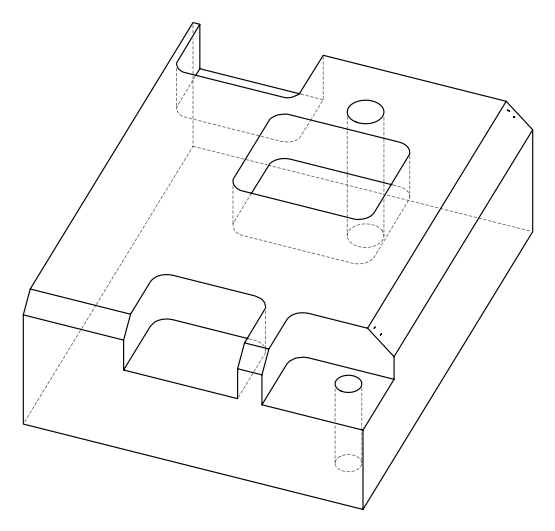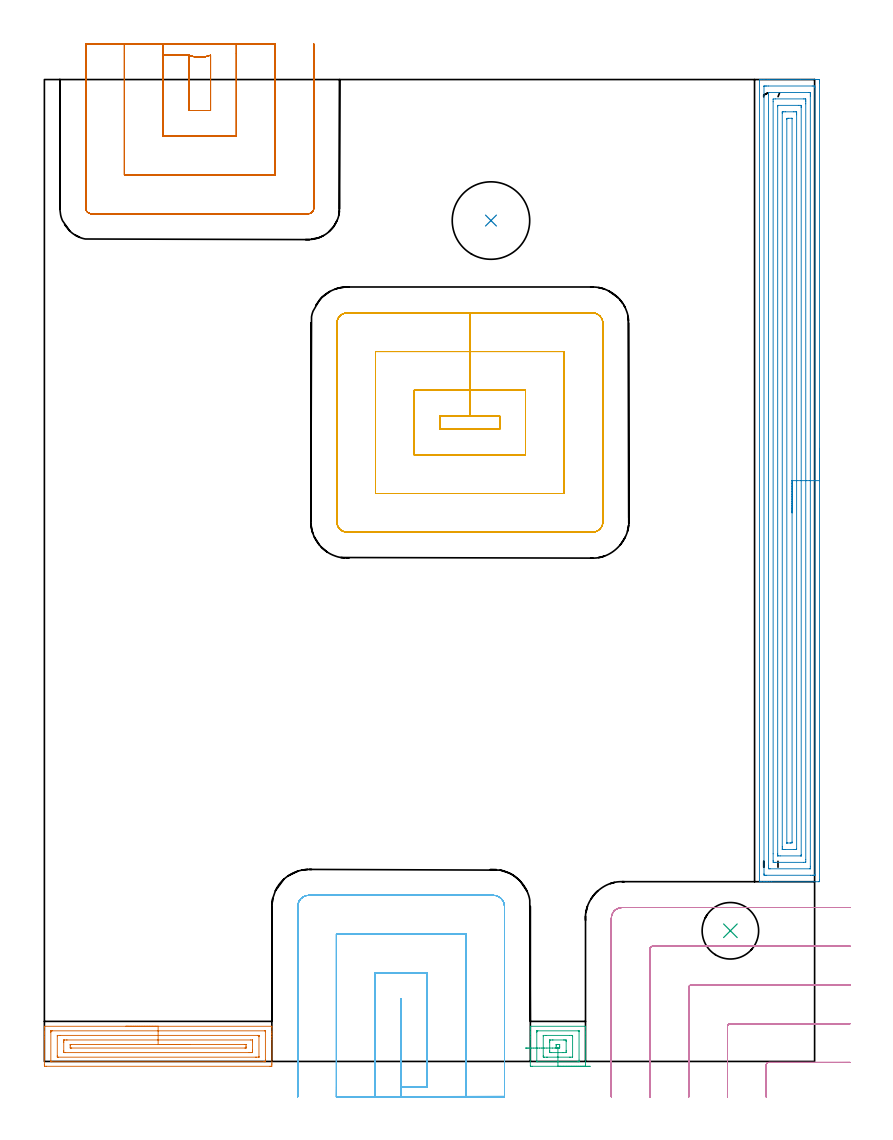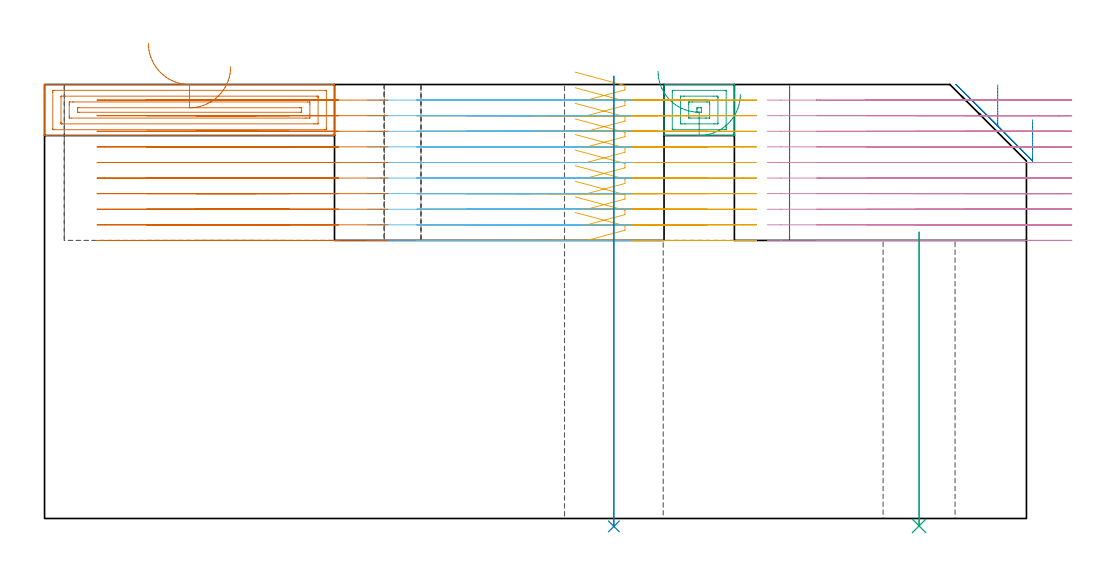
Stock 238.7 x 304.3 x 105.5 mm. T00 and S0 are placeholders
(PLAN: 9 operations, 3 tool changes, 69.7 min)
(1 AREA_MILL | FG_CHAMFER_SURFACE | UGT0205_001 | 3.04 min | 5932 mm3)
(2 AREA_MILL_1 | FG_CHAMFER_SURFACE_1 | UGT0205_001 | 14.22 min | 44344 mm3)
(3 AREA_MILL_2 | FG_CHAMFER_SURFACE_2 | UGT0205_001 | 0.9 min | 2336 mm3)
(4 MILL_CORNER_NOTCH_RECTANGULAR | CORNER_NOTCH_RECTANGULAR | NXT0201_012 | Follow Part, ap 4, ae 75% | 9.63 min | 146993 mm3)
(5 MILL_RECTANGULAR_POCKET | POCKET_RECTANGULAR_STRAIGHT | NXT0201_012 | Follow Part, ap 4, ae 75% | 14.83 min | 309493 mm3)
(6 MILL_SLOT | SLOT_PARTIAL_RECTANGULAR | NXT0201_012 | Follow Part, ap 4, ae 75% | 13.27 min | 177441 mm3)
(7 MILL_SLOT_1 | SLOT_PARTIAL_RECTANGULAR_1 | NXT0201_012 | Follow Part, ap 4, ae 75% | 13.07 min | 161466 mm3)
(8 INDEXABLE_INSERT_DRILL_THROUGH_HOLE_FROM_SOLID | STEP1HOLE | NXT0302_019 | 0.44 min | 47658 mm3)
(9 INDEXABLE_INSERT_DRILL_THROUGH_HOLE_FROM_SOLID_1 | STEP1HOLE_1 | NXT0302_006 | 0.29 min | 16268 mm3)
(TOOL UGT0205_001 | Chamfer Mill 20 x 3 x 45 deg. | D20 FL50 Z2)
(TOOL NXT0201_012 | ENDMILL 16mm [2P460-1600-NA 1630] | D16 FL38 Z6)
(TOOL NXT0302_019 | Index. Insert Drill 24mm [880-D2400L25-05] | D24 PA176 FL120 Z2)
(TOOL NXT0302_006 | Index. Insert Drill 17.5mm [880-D1750L25-05] | D17.5 PA176 FL88 Z2)
(OP 1 AREA_MILL)
G17 G21 G94 G90
T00 M6
G54
G17 G0 G90 X25.25 Y10.9 S1061 M3
G43 Z115.5 H0
G94 G1 X25.288 Z114.628 F250.
X25.402 Z113.763
X25.591 Z112.912
X25.853 Z112.08
X26.187 Z111.274
X26.59 Z110.5
X27.058 Z109.764
X27.59 Z109.072
X28.179 Z108.429
X28.822 Z107.84
X29.514 Z107.308
X30.25 Z106.84
X31.024 Z106.437
X31.83 Z106.103
X32.662 Z105.841
X33.514 Z105.652
X34.378 Z105.538
X35.25 Z105.5
X70.382
X70.49 Y10.894 Z105.492
X70.5 Y10.653 Z105.252
Y9.14 Z103.739
Y8.671 Z103.267
Y8.436 Z103.033
Y7.788 Z102.385
Y7.554 Z102.151
Y6.906 Z101.5
Y-0.712 Z93.885
X70.497 Y-1.035 Z93.561
X70.491 Y-1.491 Z93.105
X70.4 Y-1.494 Z93.103
X69.937 Y-1.5 Z93.1
X0.563
X0.1 Y-1.494 Z93.103
X0.009 Y-1.491 Z93.105
X0. Y-1.035 Z93.561
Y6.906 Z101.5
Y7.554 Z102.151
Y7.788 Z102.385
Y8.436 Z103.033
Y8.671 Z103.267
Y9.14 Z103.739
X0.001 Y10.655 Z105.253
X0.01 Y10.894 Z105.492
X0.118 Y10.9 Z105.5
X35.25
Y9.486 Z104.086
X68.226
X68.375 Y9.484 Z104.084
X68.448 Y9.482 Z104.082
X68.48 Y9.479 Z104.079
X68.49 Y9.464 Z104.064
X68.494 Y9.39 Z103.99
X68.499 Y9.215 Z103.815
X68.5 Y0.391 Z94.991
X68.495 Y0.051 Z94.651
X68.49 Y-0.045 Z94.555
X68.483 Y-0.08 Z94.52
X68.465 Y-0.081 Z94.519
X68.364 Y-0.084 Z94.516
X68.158 Y-0.086 Z94.514
X68.09
X2.274
X2.125 Y-0.084 Z94.516
X2.052 Y-0.082 Z94.518
X2.02 Y-0.079 Z94.521
X2.01 Y-0.064 Z94.536
X2.006 Y0.01 Z94.61
X2.001 Y0.185 Z94.785
X2. Y9.009 Z103.609
X2.005 Y9.349 Z103.949
X2.01 Y9.445 Z104.045
X2.017 Y9.48 Z104.08
X2.035 Y9.481 Z104.081
X2.136 Y9.484 Z104.084
X2.342 Y9.486 Z104.086
X2.41
X35.25
Y8.072 Z102.672
X66.094 Y8.071 Z102.671
X66.379 Y8.069 Z102.669
X66.473 Y8.067 Z102.667
X66.483 Y8.066 Z102.666
X66.49 Y8.05 Z102.65
X66.495 Y7.988 Z102.588
X66.499 Y7.908 Z102.508
X66.5 Y7.788 Z102.388
Y7.669 Z102.269
X66.499 Y1.493 Z96.093
X66.493 Y1.373 Z95.973
X66.49 Y1.341 Z95.941
X66.482 Y1.335 Z95.935
X66.45 Y1.333 Z95.933
X66.379 Y1.331 Z95.931
X65.775 Y1.329 Z95.929
X65.49
X4.406
X4.121 Y1.331 Z95.931
X4.027 Y1.333 Z95.933
X4.017 Y1.334 Z95.934
X4.01 Y1.35 Z95.95
X4.005 Y1.412 Z96.012
X4.002 Y1.492 Z96.092
X4. Y1.612 Z96.212
Y1.731 Z96.331
X4.001 Y7.907 Z102.507
X4.007 Y8.027 Z102.627
X4.01 Y8.059 Z102.659
X4.018 Y8.065 Z102.665
X4.05 Y8.067 Z102.667
X4.121 Y8.069 Z102.669
X4.725 Y8.071 Z102.671
X5.01 Y8.072 Z102.672
X35.25
Y6.657 Z101.257
X63.962
X64.422 Y6.652 Z101.252
X64.471 Y6.651 Z101.251
X64.49 Y6.641 Z101.241
X64.493 Y6.605 Z101.205
X64.497 Y6.445 Z101.045
X64.5 Y6.123 Z100.723
Y3.476 Z98.076
Y3.376 Z97.976
X64.496 Y2.985 Z97.585
X64.491 Y2.79 Z97.39
X64.488 Y2.749 Z97.349
X64.441 Y2.747 Z97.347
X64.348 Y2.744 Z97.344
X63.711 Y2.743 Z97.343
X63.461
X6.538
X6.078 Y2.748 Z97.348
X6.029 Y2.75 Z97.35
X6.01 Y2.759 Z97.359
X6.007 Y2.795 Z97.395
X6.003 Y2.956 Z97.556
X6. Y3.277 Z97.877
Y5.924 Z100.524
Y6.024 Z100.624
X6.004 Y6.415 Z101.015
X6.009 Y6.61 Z101.21
X6.012 Y6.651 Z101.251
X6.059 Y6.653 Z101.253
X6.152 Y6.656 Z101.256
X6.789 Y6.657 Z101.257
X7.039
X35.25
Y5.243 Z99.843
X62.035
X62.241 Y5.241 Z99.841
X62.377 Y5.239 Z99.839
X62.48 Y5.236 Z99.836
X62.49 Y5.22 Z99.82
X62.492 Y5.141 Z99.741
X62.499 Y4.579 Z99.179
X62.497 Y4.259 Z98.859
X62.493 Y4.189 Z98.789
X62.491 Y4.174 Z98.774
X62.476 Y4.164 Z98.764
X62.343 Y4.161 Z98.761
X62.138 Y4.158 Z98.758
X8.465 Y4.157 Z98.757
X8.259 Y4.159 Z98.759
X8.123 Y4.161 Z98.761
X8.02 Y4.164 Z98.764
X8.01 Y4.18 Z98.78
X8.008 Y4.259 Z98.859
X8.001 Y4.821 Z99.421
X8.003 Y5.141 Z99.741
X8.007 Y5.211 Z99.811
X8.009 Y5.226 Z99.826
X8.024 Y5.236 Z99.836
X8.157 Y5.239 Z99.839
X8.362 Y5.242 Z99.842
X35.25 Y5.243 Z99.843
X36.122 Z99.881
X36.986 Z99.995
X37.838 Z100.184
X38.67 Z100.446
X39.476 Z100.78
X40.25 Z101.183
X40.986 Z101.652
X41.678 Z102.183
X42.321 Z102.772
X42.91 Z103.415
X43.442 Z104.107
X43.91 Z104.843
X44.313 Z105.617
X44.647 Z106.423
X44.909 Z107.255
X45.098 Z108.107
X45.212 Z108.972
X45.25 Z109.843
G0 Z115.5
M5
M2
(OP 2 AREA_MILL_1)
G17 G21 G94 G90
T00 M6
G54
G17 G0 G90 X240.2 Y190. S1061 M3
G43 Z115.5 H0
Z96.9
G94 G1 Y189.962 Z96.028 F250.
Y189.848 Z95.164
Y189.659 Z94.312
Y189.397 Z93.48
Y189.063 Z92.674
Y188.66 Z91.9
Y188.192 Z91.164
Y187.66 Z90.472
Y187.071 Z89.829
Y186.428 Z89.24
Y185.736 Z88.708
Y185. Z88.24
Y184.226 Z87.837
Y183.42 Z87.503
Y182.588 Z87.241
Y181.736 Z87.052
Y180.872 Z86.938
Y180. Z86.9
Y56.314
X240.196 Y55.893 Z86.903
X240.192 Y55.71 Z86.906
X240.005 Y55.7 Z87.092
X225.327 Z101.769
X224.72 Z102.374
X224.168 Z102.929
X223.837 Z103.259
X223.285 Z103.812
X222.954 Z104.141
X222.293 Z104.806
X221.953 Z105.146
X221.611 Z105.479
X221.603 Y55.707 Z105.488
X221.6 Y55.867 Z105.5
Y304.133
X221.602 Y304.293 Z105.488
X221.611 Y304.3 Z105.479
X221.953 Z105.147
X222.293 Z104.806
X222.954 Z104.141
X224.168 Z102.929
X224.72 Z102.374
X234.293 Z92.804
X239.122 Z87.975
X239.729 Y304.295 Z87.369
X240.192 Y304.291 Z86.906
X240.195 Y304.158 Z86.903
X240.199 Y303.686 Z86.901
X240.2 Y303.21 Z86.9
Y180.
X238.786 Z88.314
X238.785 Y57.892 Z88.315
X238.784 Y57.788 Z88.316
X238.781 Y57.737 Z88.319
X238.78 Y57.718 Z88.32
X238.753 Y57.71 Z88.347
X238.356 Y57.702 Z88.744
X237.963 Y57.701 Z89.137
X237.475 Y57.7 Z89.625
X223.837 Y57.701 Z103.263
X223.346 Y57.703 Z103.754
X223.124 Y57.71 Z103.976
X223.021 Y57.72 Z104.079
X223.015 Y58.038 Z104.085
Y58.1
Y302.108
X223.016 Y302.212 Z104.084
X223.018 Y302.263 Z104.082
X223.02 Y302.282 Z104.08
X223.048 Y302.29 Z104.052
X223.444 Y302.298 Z103.656
X223.837 Y302.299 Z103.263
X224.325 Y302.3 Z102.775
X237.963 Y302.299 Z89.137
X238.453 Y302.297 Z88.647
X238.676 Y302.29 Z88.424
X238.779 Y302.28 Z88.321
X238.785 Y301.962 Z88.315
Y301.9
X238.786 Y180. Z88.314
X237.372 Z89.728
X237.371 Y60.484 Z89.729
X237.369 Y59.886 Z89.731
X237.367 Y59.739 Z89.733
X237.365 Y59.711 Z89.735
X237.325 Y59.706 Z89.775
X237.263 Y59.701 Z89.837
X224.903 Z102.197
X224.72 Y59.704 Z102.38
X224.537 Y59.71 Z102.563
X224.435 Y59.718 Z102.665
X224.432 Y59.788 Z102.668
X224.43 Y59.886 Z102.67
X224.429 Y60.18 Z102.671
X224.428 Y60.779 Z102.672
X224.429 Y299.516 Z102.671
X224.431 Y300.114 Z102.669
X224.433 Y300.261 Z102.667
X224.435 Y300.289 Z102.665
X224.475 Y300.294 Z102.625
X224.537 Y300.299 Z102.563
X236.897 Y300.3 Z90.203
X237.08 Y300.296 Z90.02
X237.264 Y300.29 Z89.836
X237.365 Y300.282 Z89.735
X237.368 Y300.212 Z89.732
X237.37 Y300.114 Z89.73
X237.371 Y299.82 Z89.729
X237.372 Y299.221 Z89.728
Y180.
X235.957 Z91.143
Y62.565
X235.953 Y61.919 Z91.147
X235.949 Y61.71 Z91.151
X235.287 Y61.7 Z91.813
X226.458 Z100.642
X226.053 Y61.706 Z101.047
X225.857 Y61.71 Z101.243
X225.85 Y61.821 Z101.25
X225.844 Y62.321 Z101.256
X225.843 Y64.351 Z101.257
Y297.435
X225.847 Y298.081 Z101.253
X225.851 Y298.29 Z101.249
X226.513 Y298.3 Z100.587
X235.342 Z91.758
X235.747 Y298.294 Z91.353
X235.943 Y298.29 Z91.157
X235.95 Y298.179 Z91.15
X235.956 Y297.679 Z91.144
X235.957 Y297.435 Z91.143
Y296.785
Y180.
X234.543 Z92.557
Y64.125
X234.541 Y63.899 Z92.559
X234.538 Y63.749 Z92.562
X234.535 Y63.708 Z92.565
X234.531 Y63.706 Z92.569
X234.512 Y63.703 Z92.588
X234.431 Y63.701 Z92.669
X228.012 Y63.7 Z99.088
X227.369 Y63.704 Z99.731
X227.278 Y63.707 Z99.822
X227.269 Y63.709 Z99.831
X227.264 Y63.743 Z99.836
X227.26 Y63.862 Z99.84
X227.258 Y64.012 Z99.842
X227.257 Y64.464 Z99.843
Y295.875
X227.259 Y296.101 Z99.841
X227.262 Y296.251 Z99.838
X227.265 Y296.292 Z99.835
X227.269 Y296.294 Z99.831
X227.288 Y296.297 Z99.812
X227.369 Y296.299 Z99.731
X233.788 Y296.3 Z93.312
X234.431 Y296.296 Z92.669
X234.522 Y296.293 Z92.578
X234.531 Y296.291 Z92.569
X234.536 Y296.257 Z92.564
X234.54 Y296.138 Z92.56
X234.542 Y295.988 Z92.558
X234.543 Y295.762 Z92.557
Y295.649
Y180.
X233.129 Z93.971
X233.128 Y65.903 Z93.972
X233.126 Y65.786 Z93.974
X233.123 Y65.729 Z93.977
X233.12 Y65.71 Z93.98
X233.093 Y65.705 Z94.007
X232.666 Y65.702 Z94.434
X232.215 Y65.7 Z94.885
X229.566 Z97.534
X229.134 Y65.701 Z97.966
X228.681 Y65.702 Z98.419
X228.676 Y65.707 Z98.424
X228.674 Y65.71 Z98.426
X228.672 Y66.137 Z98.428
X228.671 Y66.606 Z98.429
Y293.863
X228.672 Y294.097 Z98.428
X228.674 Y294.214 Z98.426
X228.677 Y294.271 Z98.423
X228.68 Y294.29 Z98.42
X228.707 Y294.295 Z98.393
X229.134 Y294.298 Z97.966
X229.585 Y294.3 Z97.515
X232.234 Z94.866
X232.666 Y294.299 Z94.434
X233.119 Y294.298 Z93.981
X233.124 Y294.293 Z93.976
X233.126 Y294.29 Z93.974
X233.128 Y293.863 Z93.972
X233.129 Y293.394 Z93.971
Y180.
X231.715 Z95.385
X231.714 Y67.993 Z95.386
X231.713 Y67.923 Z95.387
X231.708 Y67.727 Z95.392
X231.341 Y67.71 Z95.759
X231.119 Y67.701 Z95.981
X230.147 Z96.953
X230.125 Y67.703 Z96.975
X230.104 Y67.708 Z96.996
X230.092 Y67.715 Z97.008
X230.09 Y67.737 Z97.01
X230.086 Y67.854 Z97.014
Y292.007
X230.087 Y292.077 Z97.013
X230.092 Y292.273 Z97.008
X230.459 Y292.29 Z96.641
X230.681 Y292.298 Z96.419
X231.653 Y292.299 Z95.447
X231.675 Y292.297 Z95.425
X231.696 Y292.292 Z95.404
X231.708 Y292.285 Z95.392
X231.71 Y292.263 Z95.39
X231.714 Y292.146 Z95.386
X231.715 Y180. Z95.385
Y179.128 Z95.423
Y178.264 Z95.537
Y177.412 Z95.726
Y176.58 Z95.988
Y175.774 Z96.322
Y175. Z96.725
Y174.264 Z97.194
Y173.572 Z97.725
Y172.929 Z98.314
Y172.34 Z98.957
Y171.808 Z99.65
Y171.34 Z100.385
Y170.937 Z101.159
Y170.603 Z101.965
Y170.341 Z102.797
Y170.152 Z103.649
Y170.038 Z104.514
Y170. Z105.385
G0 Z115.5
M5
M2
(OP 3 AREA_MILL_2)
G17 G21 G94 G90
T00 M6
G54
G17 G0 G90 X169.15 Y-1.5 S1061 M3
G43 Z115.5 H0
Z103.1
G94 G1 X169.112 Z102.229 F250.
X168.998 Z101.364
X168.809 Z100.512
X168.547 Z99.68
X168.213 Z98.874
X167.81 Z98.1
X167.341 Z97.364
X166.81 Z96.672
X166.221 Z96.029
X165.578 Z95.44
X164.886 Z94.909
X164.15 Z94.44
X163.376 Z94.037
X162.57 Z93.703
X161.738 Z93.441
X160.886 Z93.252
X160.022 Z93.138
X159.15 Z93.1
X151.152
X150.726 Y-1.495 Z93.103
X150.61 Y-1.491 Z93.105
X150.6 Y-1.37 Z93.227
Y6.906 Z101.5
Y7.574 Z102.172
Y7.788 Z102.385
Y8.457 Z103.054
Y8.671 Z103.267
Y9.099 Z103.698
Y10.008 Z104.606
Y10.436 Z105.034
X150.601 Y10.676 Z105.275
X150.61 Y10.894 Z105.492
X150.708 Y10.9 Z105.5
X167.592
X167.69 Y10.894 Z105.492
X167.7 Y10.674 Z105.273
Y9.099 Z103.698
Y8.671 Z103.267
Y8.457 Z103.054
Y7.788 Z102.385
Y7.574 Z102.172
Y6.906 Z101.5
Y-1.035 Z93.561
X167.697 Y-1.373 Z93.224
X167.69 Y-1.491 Z93.105
X167.57 Y-1.499 Z93.099
X167.148 Y-1.5 Z93.1
X159.15
Y-0.086 Z94.514
X152.861
X152.715 Y-0.084 Z94.516
X152.643 Y-0.081 Z94.519
X152.614 Y-0.079 Z94.521
X152.61 Y-0.06 Z94.54
X152.605 Y0.007 Z94.607
X152.601 Y0.173 Z94.773
X152.6 Y8.998 Z103.598
X152.603 Y9.325 Z103.925
X152.606 Y9.418 Z104.018
X152.61 Y9.472 Z104.072
X152.625 Y9.479 Z104.079
X152.724 Y9.482 Z104.082
X152.929 Y9.485 Z104.085
X165.439 Y9.486 Z104.086
X165.585 Y9.484 Z104.084
X165.657 Y9.481 Z104.081
X165.686 Y9.479 Z104.079
X165.69 Y9.46 Z104.06
X165.695 Y9.393 Z103.993
X165.699 Y9.227 Z103.827
X165.7 Y0.402 Z95.002
X165.697 Y0.075 Z94.675
X165.694 Y-0.018 Z94.582
X165.69 Y-0.072 Z94.528
X165.675 Y-0.079 Z94.521
X165.576 Y-0.082 Z94.518
X165.371 Y-0.085 Z94.515
X159.15 Y-0.086 Z94.514
Y1.329 Z95.929
X155.881 Y1.328 Z95.928
X155.595 Y1.329 Z95.929
X154.991 Y1.33 Z95.93
X154.707 Y1.333 Z95.933
X154.621 Y1.335 Z95.935
X154.608 Y1.506 Z96.106
X154.603 Y1.612 Z96.212
X154.6 Y1.717 Z96.317
X154.601 Y7.894 Z102.494
X154.606 Y8. Z102.6
X154.61 Y8.065 Z102.665
X154.636 Y8.067 Z102.667
X154.707 Y8.069 Z102.669
X155.31 Y8.071 Z102.671
X155.595 Y8.072 Z102.672
X162.705 Y8.071 Z102.671
X163.309 Y8.07 Z102.67
X163.593 Y8.067 Z102.667
X163.679 Y8.065 Z102.665
X163.692 Y7.894 Z102.494
X163.697 Y7.788 Z102.388
X163.7 Y7.683 Z102.283
X163.699 Y1.506 Z96.106
X163.694 Y1.4 Z96.
X163.69 Y1.335 Z95.935
X163.664 Y1.333 Z95.933
X163.593 Y1.331 Z95.931
X162.99 Y1.329 Z95.929
X162.705
X159.15
Y2.743 Z97.343
X157.121 Y2.744 Z97.344
X156.669 Y2.748 Z97.348
X156.624 Y2.749 Z97.349
X156.61 Y2.804 Z97.404
X156.606 Y2.956 Z97.556
X156.6 Y3.261 Z97.861
Y6.024 Z100.624
X156.604 Y6.407 Z101.007
X156.608 Y6.599 Z101.199
X156.61 Y6.642 Z101.242
X156.645 Y6.65 Z101.25
X156.739 Y6.653 Z101.253
X157.373 Y6.657 Z101.257
X157.623
X160.927
X161.179 Y6.656 Z101.256
X161.631 Y6.652 Z101.252
X161.676 Y6.651 Z101.251
X161.69 Y6.596 Z101.196
X161.694 Y6.444 Z101.044
X161.7 Y6.139 Z100.739
Y3.376 Z97.976
X161.696 Y2.993 Z97.593
X161.692 Y2.801 Z97.401
X161.69 Y2.758 Z97.358
X161.655 Y2.75 Z97.35
X161.561 Y2.747 Z97.347
X160.927 Y2.743 Z97.343
X160.677
X159.15
Y4.157 Z98.757
X159.047
X158.842 Y4.159 Z98.759
X158.705 Y4.162 Z98.762
X158.609 Y4.165 Z98.765
X158.607 Y4.182 Z98.782
X158.604 Y4.259 Z98.859
X158.601 Y4.804 Z99.404
X158.605 Y5.141 Z99.741
X158.608 Y5.209 Z99.809
X158.612 Y5.236 Z99.836
X159.048 Y5.243 Z99.843
X159.458 Y5.241 Z99.841
X159.594 Y5.239 Z99.839
X159.691 Y5.235 Z99.835
X159.693 Y5.218 Z99.818
X159.696 Y5.141 Z99.741
X159.699 Y4.596 Z99.196
X159.695 Y4.259 Z98.859
X159.692 Y4.191 Z98.791
X159.688 Y4.164 Z98.764
X159.252 Y4.157 Z98.757
X159.15
X158.278 Y4.156 Z98.794
X157.413 Y4.155 Z98.907
X156.561 Y4.154 Z99.095
X155.729 Y4.153 Z99.357
X154.923 Z99.69
X154.149 Y4.152 Z100.092
X153.412 Y4.151 Z100.56
X152.72 Y4.15 Z101.09
X152.076 Z101.679
X151.486 Y4.149 Z102.321
X150.954 Y4.148 Z103.013
X150.485 Z103.748
X150.081 Z104.521
X149.746 Y4.147 Z105.327
X149.483 Z106.159
X149.293 Z107.01
X149.179 Z107.875
X149.14 Z108.747
G0 Z115.5
M5
M2
(OP 4 MILL_CORNER_NOTCH_RECTANGULAR)
G17 G21 G94 G90
T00 M6
G54
G17 G0 G90 X249.694 Y-0.284 S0 M3
G43 Z115.5 H1
Z101.71
G94 G1 X246.694 Y-0.299 F250.
X246.446 Y-0.3 F500.
X224.496
G3 X223.7 Y-1.096 R0.8
G1 Y-7.77
X223.699 Y-8.
X223.685 Y-11. F250.
G0 Z115.5
X249.7 Y11.722
Z101.71
G1 X246.7 Y11.701
X246.446 Y11.7 F500.
X212.496
G3 X211.7 Y10.904 R0.8
G1 Y-7.77
X211.699 Y-8.
X211.68 Y-11. F250.
G0 Z115.5
X249.7 Y23.733
Z101.71
G1 X246.7 Y23.701
G2 X246.446 Y23.7 R24. F500.
G1 X200.496
G3 X199.7 Y22.904 R0.8
G1 Y-7.77
G2 X199.699 Y-8. R24.
G1 X199.67 Y-11. F250.
G0 Z115.5
X249.699 Y35.766
Z101.71
G1 X246.7 Y35.703
G2 X246.446 Y35.7 R12. F500.
G1 X188.496
G3 X187.7 Y34.904 R0.8
G1 Y-7.77
G2 X187.698 Y-8. R12.
G1 X187.64 Y-10.999 F250.
G0 Z115.5
X249.446 Y47.7
Z101.71
G1 X246.446
X179. F500.
G3 X175.7 Y44.4 R3.3
G1 Y-7.77
Y-10.77 F250.
G0 Z115.5
X249.694 Y-0.284
Z97.92
G1 X246.694 Y-0.299
G2 X246.446 Y-0.3 R48. F500.
G1 X224.496
G3 X223.7 Y-1.096 R0.8
G1 Y-8.
Y-11. F250.
G0 Z115.5
X249.7 Y11.722
Z97.92
G1 X246.7 Y11.701
G2 X246.446 Y11.7 R36. F500.
G1 X212.496
G3 X211.7 Y10.904 R0.8
G1 Y-8.
Y-11. F250.
G0 Z115.5
X249.7 Y23.733
Z97.92
G1 X246.7 Y23.701
G2 X246.446 Y23.7 R24. F500.
G1 X200.496
G3 X199.7 Y22.904 R0.8
G1 Y-8.
Y-11. F250.
G0 Z115.5
X249.699 Y35.766
Z97.92
G1 X246.7 Y35.703
G2 X246.446 Y35.7 R12. F500.
G1 X188.496
G3 X187.7 Y34.904 R0.8
G1 Y-8.
Y-11. F250.
G0 Z115.5
X249.446 Y47.7
Z97.92
G1 X246.446
X179. F500.
G3 X175.7 Y44.4 R3.3
G1 Y-8.
Y-11. F250.
G0 Z115.5
X249.694 Y-0.299
Z94.13
G1 X246.694 Y-0.3
X224.496 F500.
G3 X223.7 Y-1.096 R0.8
G1 Y-8.
Y-11. F250.
G0 Z115.5
X249.7 Y11.702
Z94.13
G1 X246.7 Y11.7
X224.496 F500.
X212.496
G3 X211.7 Y10.904 R0.8
G1 Y-8.
Y-11. F250.
G0 Z115.5
X249.7 Y23.703
Z94.13
G1 X246.7 Y23.7
X212.496 F500.
X200.496
G3 X199.7 Y22.904 R0.8
G1 Y-8.
Y-11. F250.
G0 Z115.5
X249.7 Y35.706
Z94.13
G1 X246.7 Y35.7
X200.496 F500.
X188.496
G3 X187.7 Y34.904 R0.8
G1 Y-8.
Y-11. F250.
G0 Z115.5
X249.677 Y47.7
Z94.13
G1 X246.677
X179. F500.
G3 X175.7 Y44.4 R3.3
G1 Y-8.
Y-11. F250.
G0 Z115.5
X249.694 Y-0.3
Z90.34
G1 X246.694
X224.496 F500.
G3 X223.7 Y-1.096 R0.8
G1 Y-8.
Y-11. F250.
G0 Z115.5
X249.7 Y11.7
Z90.34
G1 X246.7
X212.496 F500.
G3 X211.7 Y10.904 R0.8
G1 Y-8.
Y-11. F250.
G0 Z115.5
X249.7 Y23.7
Z90.34
G1 X246.7
X200.496 F500.
G3 X199.7 Y22.904 R0.8
G1 Y-8.
Y-11. F250.
G0 Z115.5
X249.7 Y35.7
Z90.34
G1 X246.7
X188.496 F500.
G3 X187.7 Y34.904 R0.8
G1 Y-8.
Y-11. F250.
G0 Z115.5
X249.7 Y47.7
Z90.34
G1 X246.7
X179. F500.
G3 X175.7 Y44.4 R3.3
G1 Y-8.
Y-11. F250.
G0 Z115.5
X249.694 Y-0.3
Z86.55
G1 X246.694
X224.496 F500.
G3 X223.7 Y-1.096 R0.8
G1 Y-8.
Y-11. F250.
G0 Z115.5
X249.7 Y11.7
Z86.55
G1 X246.7
X212.496 F500.
G3 X211.7 Y10.904 R0.8
G1 Y-8.
Y-11. F250.
G0 Z115.5
X249.7 Y23.7
Z86.55
G1 X246.7
X200.496 F500.
G3 X199.7 Y22.904 R0.8
G1 Y-8.
Y-11. F250.
G0 Z115.5
X249.7 Y35.7
Z86.55
G1 X246.7
X188.496 F500.
G3 X187.7 Y34.904 R0.8
G1 Y-8.
Y-11. F250.
G0 Z115.5
X249.7 Y47.7
Z86.55
G1 X246.7
X179. F500.
G3 X175.7 Y44.4 R3.3
G1 Y-8.
Y-11. F250.
G0 Z115.5
X249.694 Y-0.3
Z82.76
G1 X246.694
X224.496 F500.
G3 X223.7 Y-1.096 R0.8
G1 Y-8.
Y-11. F250.
G0 Z115.5
X249.7 Y11.7
Z82.76
G1 X246.7
X212.496 F500.
G3 X211.7 Y10.904 R0.8
G1 Y-8.
Y-11. F250.
G0 Z115.5
X249.7 Y23.7
Z82.76
G1 X246.7
X200.496 F500.
G3 X199.7 Y22.904 R0.8
G1 Y-8.
Y-11. F250.
G0 Z115.5
X249.7 Y35.7
Z82.76
G1 X246.7
X188.496 F500.
G3 X187.7 Y34.904 R0.8
G1 Y-8.
Y-11. F250.
G0 Z115.5
X249.7 Y47.7
Z82.76
G1 X246.7
X179. F500.
G3 X175.7 Y44.4 R3.3
G1 Y-8.
Y-11. F250.
G0 Z115.5
X249.694 Y-0.3
Z78.97
G1 X246.694
X224.496 F500.
G3 X223.7 Y-1.096 R0.8
G1 Y-8.
Y-11. F250.
G0 Z115.5
X249.7 Y11.7
Z78.97
G1 X246.7
X212.496 F500.
G3 X211.7 Y10.904 R0.8
G1 Y-8.
Y-11. F250.
G0 Z115.5
X249.7 Y23.7
Z78.97
G1 X246.7
X200.496 F500.
G3 X199.7 Y22.904 R0.8
G1 Y-8.
Y-11. F250.
G0 Z115.5
X249.7 Y35.7
Z78.97
G1 X246.7
X188.496 F500.
G3 X187.7 Y34.904 R0.8
G1 Y-8.
Y-11. F250.
G0 Z115.5
X249.7 Y47.7
Z78.97
G1 X246.7
X179. F500.
G3 X175.7 Y44.4 R3.3
G1 Y-8.
Y-11. F250.
G0 Z115.5
X249.694 Y-0.3
Z75.18
G1 X246.694
X224.496 F500.
G3 X223.7 Y-1.096 R0.8
G1 Y-8.
Y-11. F250.
G0 Z115.5
X249.7 Y11.7
Z75.18
G1 X246.7
X212.496 F500.
G3 X211.7 Y10.904 R0.8
G1 Y-8.
Y-11. F250.
G0 Z115.5
X249.7 Y23.7
Z75.18
G1 X246.7
X200.496 F500.
G3 X199.7 Y22.904 R0.8
G1 Y-8.
Y-11. F250.
G0 Z115.5
X249.7 Y35.7
Z75.18
G1 X246.7
X188.496 F500.
G3 X187.7 Y34.904 R0.8
G1 Y-8.
Y-11. F250.
G0 Z115.5
X249.7 Y47.7
Z75.18
G1 X246.7
X179. F500.
G3 X175.7 Y44.4 R3.3
G1 Y-8.
Y-11. F250.
G0 Z115.5
X249.694 Y-0.3
Z71.39
G1 X246.694
X224.496 F500.
G3 X223.7 Y-1.096 R0.8
G1 Y-8.
Y-11. F250.
G0 Z115.5
X249.7 Y11.7
Z71.39
G1 X246.7
X212.496 F500.
G3 X211.7 Y10.904 R0.8
G1 Y-8.
Y-11. F250.
G0 Z115.5
X249.7 Y23.7
Z71.39
G1 X246.7
X200.496 F500.
G3 X199.7 Y22.904 R0.8
G1 Y-8.
Y-11. F250.
G0 Z115.5
X249.7 Y35.7
Z71.39
G1 X246.7
X188.496 F500.
G3 X187.7 Y34.904 R0.8
G1 Y-8.
Y-11. F250.
G0 Z115.5
X249.7 Y47.7
Z71.39
G1 X246.7
X179. F500.
G3 X175.7 Y44.4 R3.3
G1 Y-8.
Y-11. F250.
G0 Z115.5
X249.694 Y-0.3
Z67.6
G1 X246.694
X224.496 F500.
G3 X223.7 Y-1.096 R0.8
G1 Y-8.
Y-11. F250.
G0 Z115.5
X249.7 Y11.7
Z67.6
G1 X246.7
X212.496 F500.
G3 X211.7 Y10.904 R0.8
G1 Y-8.
Y-11. F250.
G0 Z115.5
X249.7 Y23.7
Z67.6
G1 X246.7
X200.496 F500.
G3 X199.7 Y22.904 R0.8
G1 Y-8.
Y-11. F250.
G0 Z115.5
X249.7 Y35.7
Z67.6
G1 X246.7
X188.496 F500.
G3 X187.7 Y34.904 R0.8
G1 Y-8.
Y-11. F250.
G0 Z115.5
X249.7 Y47.7
Z67.6
G1 X246.7
X179. F500.
G3 X175.7 Y44.4 R3.3
G1 Y-8.
Y-11. F250.
G0 Z115.5
M5
M2
(OP 5 MILL_RECTANGULAR_POCKET)
G17 G21 G94 G90
T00 M6
G54
G17 G0 G90 X129.009 Y196. S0 M3
G43 Z115.5 H1
Z108.5
G94 G1 X141.1 Z105.26 F250.
Y200. Z104.188
X131.85 Z101.71
X122.6 F500.
Y196.
X141.1
Y200.
X131.85
Y208.
X114.6
Y188.
X149.1
Y208.
X131.85
Y220.
X102.6
Y176.
X161.1
Y220.
X131.85
Y232.
X93.9
G3 X90.6 Y228.7 R3.3
G1 Y167.3
G3 X93.9 Y164. R3.3
G1 X169.8
G3 X173.1 Y167.3 R3.3
G1 Y228.7
G3 X169.8 Y232. R3.3
G1 X131.85
X130.85
G0 X129.009 Y196. Z104.71
G1 X141.1 Z101.47 F250.
Y200. Z100.398
X131.85 Z97.92
X122.6 F500.
Y196.
X141.1
Y200.
X131.85
Y208.
X114.6
Y188.
X149.1
Y208.
X131.85
Y220.
X102.6
Y176.
X161.1
Y220.
X131.85
Y232.
X93.9
G3 X90.6 Y228.7 R3.3
G1 Y167.3
G3 X93.9 Y164. R3.3
G1 X169.8
G3 X173.1 Y167.3 R3.3
G1 Y228.7
G3 X169.8 Y232. R3.3
G1 X131.85
X130.85
G0 X129.009 Y196. Z100.92
G1 X141.1 Z97.68 F250.
Y200. Z96.608
X131.85 Z94.13
X122.6 F500.
Y196.
X141.1
Y200.
X131.85
Y208.
X114.6
Y188.
X149.1
Y208.
X131.85
Y220.
X102.6
Y176.
X161.1
Y220.
X131.85
Y232.
X93.9
G3 X90.6 Y228.7 R3.3
G1 Y167.3
G3 X93.9 Y164. R3.3
G1 X169.8
G3 X173.1 Y167.3 R3.3
G1 Y228.7
G3 X169.8 Y232. R3.3
G1 X131.85
X130.85
G0 X129.009 Y196. Z97.13
G1 X141.1 Z93.89 F250.
Y200. Z92.818
X131.85 Z90.34
X122.6 F500.
Y196.
X141.1
Y200.
X131.85
Y208.
X114.6
Y188.
X149.1
Y208.
X131.85
Y220.
X102.6
Y176.
X161.1
Y220.
X131.85
Y232.
X93.9
G3 X90.6 Y228.7 R3.3
G1 Y167.3
G3 X93.9 Y164. R3.3
G1 X169.8
G3 X173.1 Y167.3 R3.3
G1 Y228.7
G3 X169.8 Y232. R3.3
G1 X131.85
X130.85
G0 X129.009 Y196. Z93.34
G1 X141.1 Z90.1 F250.
Y200. Z89.028
X131.85 Z86.55
X122.6 F500.
Y196.
X141.1
Y200.
X131.85
Y208.
X114.6
Y188.
X149.1
Y208.
X131.85
Y220.
X102.6
Y176.
X161.1
Y220.
X131.85
Y232.
X93.9
G3 X90.6 Y228.7 R3.3
G1 Y167.3
G3 X93.9 Y164. R3.3
G1 X169.8
G3 X173.1 Y167.3 R3.3
G1 Y228.7
G3 X169.8 Y232. R3.3
G1 X131.85
X130.85
G0 X129.009 Y196. Z89.55
G1 X141.1 Z86.31 F250.
Y200. Z85.238
X131.85 Z82.76
X122.6 F500.
Y196.
X141.1
Y200.
X131.85
Y208.
X114.6
Y188.
X149.1
Y208.
X131.85
Y220.
X102.6
Y176.
X161.1
Y220.
X131.85
Y232.
X93.9
G3 X90.6 Y228.7 R3.3
G1 Y167.3
G3 X93.9 Y164. R3.3
G1 X169.8
G3 X173.1 Y167.3 R3.3
G1 Y228.7
G3 X169.8 Y232. R3.3
G1 X131.85
X130.85
G0 X129.009 Y196. Z85.76
G1 X141.1 Z82.52 F250.
Y200. Z81.449
X131.85 Z78.97
X122.6 F500.
Y196.
X141.1
Y200.
X131.85
Y208.
X114.6
Y188.
X149.1
Y208.
X131.85
Y220.
X102.6
Y176.
X161.1
Y220.
X131.85
Y232.
X93.9
G3 X90.6 Y228.7 R3.3
G1 Y167.3
G3 X93.9 Y164. R3.3
G1 X169.8
G3 X173.1 Y167.3 R3.3
G1 Y228.7
G3 X169.8 Y232. R3.3
G1 X131.85
X130.85
G0 X129.009 Y196. Z81.97
G1 X141.1 Z78.73 F250.
Y200. Z77.659
X131.85 Z75.18
X122.6 F500.
Y196.
X141.1
Y200.
X131.85
Y208.
X114.6
Y188.
X149.1
Y208.
X131.85
Y220.
X102.6
Y176.
X161.1
Y220.
X131.85
Y232.
X93.9
G3 X90.6 Y228.7 R3.3
G1 Y167.3
G3 X93.9 Y164. R3.3
G1 X169.8
G3 X173.1 Y167.3 R3.3
G1 Y228.7
G3 X169.8 Y232. R3.3
G1 X131.85
X130.85
G0 X129.009 Y196. Z78.18
G1 X141.1 Z74.94 F250.
Y200. Z73.869
X131.85 Z71.39
X122.6 F500.
Y196.
X141.1
Y200.
X131.85
Y208.
X114.6
Y188.
X149.1
Y208.
X131.85
Y220.
X102.6
Y176.
X161.1
Y220.
X131.85
Y232.
X93.9
G3 X90.6 Y228.7 R3.3
G1 Y167.3
G3 X93.9 Y164. R3.3
G1 X169.8
G3 X173.1 Y167.3 R3.3
G1 Y228.7
G3 X169.8 Y232. R3.3
G1 X131.85
X130.85
G0 X129.009 Y196. Z74.39
G1 X141.1 Z71.15 F250.
Y200. Z70.079
X131.85 Z67.6
X122.6 F500.
Y196.
X141.1
Y200.
X131.85
Y208.
X114.6
Y188.
X149.1
Y208.
X131.85
Y220.
X102.6
Y176.
X161.1
Y220.
X131.85
Y232.
X93.9
G3 X90.6 Y228.7 R3.3
G1 Y167.3
G3 X93.9 Y164. R3.3
G1 X169.8
G3 X173.1 Y167.3 R3.3
G1 Y228.7
G3 X169.8 Y232. R3.3
G1 X131.85
X130.85
G0 Z115.5
M5
M2
(OP 6 MILL_SLOT)
G17 G21 G94 G90
T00 M6
G54
G17 G0 G90 X110.478 Y-11. S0 M3
G43 Z115.5 H1
Z101.71
G94 G1 X110.499 Y-8. F250.
X110.5 Y-7.771 F500.
Y19.5
X110.6
Y-7.77
X110.601 Y-8.
X118.601
G2 X118.6 Y-7.77 R24.
G1 Y27.5
X102.5
Y-7.771
G2 X102.499 Y-8. R24.
G1 X102.47 Y-11. F250.
X130.66 Y-10.999
X130.602 Y-8.
G2 X130.6 Y-7.77 R12. F500.
G1 Y39.5
X90.5
Y-7.771
G2 X90.498 Y-8. R12.
G1 X90.441 Y-10.999 F250.
X142.6 Y-10.77
Y-7.77
Y48. F500.
G3 X139.1 Y51.5 R3.5
G1 X82.
G3 X78.5 Y48. R3.5
G1 Y-7.771
Y-10.771 F250.
G0 X110.5 Y-11. Z97.92
G1 Y-8.
Y19.5 F500.
X110.6
Y-8.
X118.6
Y27.5
X102.5
Y-8.
Y-11. F250.
X130.6
Y-8.
Y39.5 F500.
X90.5
Y-8.
Y-11. F250.
X142.6
Y-8.
Y48. F500.
G3 X139.1 Y51.5 R3.5
G1 X82.
G3 X78.5 Y48. R3.5
G1 Y-8.
Y-11. F250.
G0 X110.5 Z94.13
G1 Y-8.
Y19.5 F500.
X110.6
Y-8.
X118.6
Y27.5
X102.5
Y-8.
Y-11. F250.
X130.6
Y-8.
Y39.5 F500.
X90.5
Y-8.
Y-11. F250.
X142.6
Y-8.
Y48. F500.
G3 X139.1 Y51.5 R3.5
G1 X82.
G3 X78.5 Y48. R3.5
G1 Y-8.
Y-11. F250.
G0 X110.5 Z90.34
G1 Y-8.
Y19.5 F500.
X110.6
Y-8.
X118.6
Y27.5
X102.5
Y-8.
Y-11. F250.
X130.6
Y-8.
Y39.5 F500.
X90.5
Y-8.
Y-11. F250.
X142.6
Y-8.
Y48. F500.
G3 X139.1 Y51.5 R3.5
G1 X82.
G3 X78.5 Y48. R3.5
G1 Y-8.
Y-11. F250.
G0 X110.5 Z86.55
G1 Y-8.
Y19.5 F500.
X110.6
Y-8.
X118.6
Y27.5
X102.5
Y-8.
Y-11. F250.
X130.6
Y-8.
Y39.5 F500.
X90.5
Y-8.
Y-11. F250.
X142.6
Y-8.
Y48. F500.
G3 X139.1 Y51.5 R3.5
G1 X82.
G3 X78.5 Y48. R3.5
G1 Y-8.
Y-11. F250.
G0 X110.5 Z82.76
G1 Y-8.
Y19.5 F500.
X110.6
Y-8.
X118.6
Y27.5
X102.5
Y-8.
Y-11. F250.
X130.6
Y-8.
Y39.5 F500.
X90.5
Y-8.
Y-11. F250.
X142.6
Y-8.
Y48. F500.
G3 X139.1 Y51.5 R3.5
G1 X82.
G3 X78.5 Y48. R3.5
G1 Y-8.
Y-11. F250.
G0 X110.5 Z78.97
G1 Y-8.
Y19.5 F500.
X110.6
Y-8.
X118.6
Y27.5
X102.5
Y-8.
Y-11. F250.
X130.6
Y-8.
Y39.5 F500.
X90.5
Y-8.
Y-11. F250.
X142.6
Y-8.
Y48. F500.
G3 X139.1 Y51.5 R3.5
G1 X82.
G3 X78.5 Y48. R3.5
G1 Y-8.
Y-11. F250.
G0 X110.5 Z75.18
G1 Y-8.
Y19.5 F500.
X110.6
Y-8.
X118.6
Y27.5
X102.5
Y-8.
Y-11. F250.
X130.6
Y-8.
Y39.5 F500.
X90.5
Y-8.
Y-11. F250.
X142.6
Y-8.
Y48. F500.
G3 X139.1 Y51.5 R3.5
G1 X82.
G3 X78.5 Y48. R3.5
G1 Y-8.
Y-11. F250.
G0 X110.5 Z71.39
G1 Y-8.
Y19.5 F500.
X110.6
Y-8.
X118.6
Y27.5
X102.5
Y-8.
Y-11. F250.
X130.6
Y-8.
Y39.5 F500.
X90.5
Y-8.
Y-11. F250.
X142.6
Y-8.
Y48. F500.
G3 X139.1 Y51.5 R3.5
G1 X82.
G3 X78.5 Y48. R3.5
G1 Y-8.
Y-11. F250.
G0 X110.5 Z67.6
G1 Y-8.
Y19.5 F500.
X110.6
Y-8.
X118.6
Y27.5
X102.5
Y-8.
Y-11. F250.
X130.6
Y-8.
Y39.5 F500.
X90.5
Y-8.
Y-11. F250.
X142.6
Y-8.
Y48. F500.
G3 X139.1 Y51.5 R3.5
G1 X82.
G3 X78.5 Y48. R3.5
G1 Y-8.
Y-11. F250.
G0 Z115.5
M5
M2
(OP 7 MILL_SLOT_1)
G17 G21 G94 G90
T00 M6
G54
G17 G0 G90 X36.8 Y315.3 S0 M3
G43 Z115.5 H1
Z101.71
G94 G1 Y312.3 F250.
Y311.845 F500.
X44.8
G3 X51.5 Y311.845 R8.
G1 Y294.7
X44.8
Y311.845
X36.8
Y286.7
X59.5
Y312.3
Y315.3 F250.
X24.8
Y312.3
Y274.7 F500.
X71.5
Y312.3
Y315.3 F250.
X12.8
Y312.3
Y264.5 F500.
G3 X14.6 Y262.7 R1.8
G1 X81.7
G3 X83.5 Y264.5 R1.8
G1 Y312.3
Y315.3 F250.
G0 X36.8 Z97.92
G1 Y312.3
Y311.845 F500.
X44.8
G3 X51.5 Y311.845 R8.
G1 Y294.7
X44.8
Y311.845
X36.8
Y286.7
X59.5
Y312.3
Y315.3 F250.
X24.8
Y312.3
Y274.7 F500.
X71.5
Y312.3
Y315.3 F250.
X12.8
Y312.3
Y264.5 F500.
G3 X14.6 Y262.7 R1.8
G1 X81.7
G3 X83.5 Y264.5 R1.8
G1 Y312.3
Y315.3 F250.
G0 X36.8 Z94.13
G1 Y312.3
Y311.845 F500.
X44.8
G3 X51.5 Y311.845 R8.
G1 Y294.7
X44.8
Y311.845
X36.8
Y286.7
X59.5
Y312.3
Y315.3 F250.
X24.8
Y312.3
Y274.7 F500.
X71.5
Y312.3
Y315.3 F250.
X12.8
Y312.3
Y264.5 F500.
G3 X14.6 Y262.7 R1.8
G1 X81.7
G3 X83.5 Y264.5 R1.8
G1 Y312.3
Y315.3 F250.
G0 X36.8 Z90.34
G1 Y312.3
Y311.845 F500.
X44.8
G3 X51.5 Y311.845 R8.
G1 Y294.7
X44.8
Y311.845
X36.8
Y286.7
X59.5
Y312.3
Y315.3 F250.
X24.8
Y312.3
Y274.7 F500.
X71.5
Y312.3
Y315.3 F250.
X12.8
Y312.3
Y264.5 F500.
G3 X14.6 Y262.7 R1.8
G1 X81.7
G3 X83.5 Y264.5 R1.8
G1 Y312.3
Y315.3 F250.
G0 X36.8 Z86.55
G1 Y312.3
Y311.845 F500.
X44.8
G3 X51.5 Y311.845 R8.
G1 Y294.7
X44.8
Y311.845
X36.8
Y286.7
X59.5
Y312.3
Y315.3 F250.
X24.8
Y312.3
Y274.7 F500.
X71.5
Y312.3
Y315.3 F250.
X12.8
Y312.3
Y264.5 F500.
G3 X14.6 Y262.7 R1.8
G1 X81.7
G3 X83.5 Y264.5 R1.8
G1 Y312.3
Y315.3 F250.
G0 X36.8 Z82.76
G1 Y312.3
Y311.845 F500.
X44.8
G3 X51.5 Y311.845 R8.
G1 Y294.7
X44.8
Y311.845
X36.8
Y286.7
X59.5
Y312.3
Y315.3 F250.
X24.8
Y312.3
Y274.7 F500.
X71.5
Y312.3
Y315.3 F250.
X12.8
Y312.3
Y264.5 F500.
G3 X14.6 Y262.7 R1.8
G1 X81.7
G3 X83.5 Y264.5 R1.8
G1 Y312.3
Y315.3 F250.
G0 X36.8 Z78.97
G1 Y312.3
Y311.845 F500.
X44.8
G3 X51.5 Y311.845 R8.
G1 Y294.7
X44.8
Y311.845
X36.8
Y286.7
X59.5
Y312.3
Y315.3 F250.
X24.8
Y312.3
Y274.7 F500.
X71.5
Y312.3
Y315.3 F250.
X12.8
Y312.3
Y264.5 F500.
G3 X14.6 Y262.7 R1.8
G1 X81.7
G3 X83.5 Y264.5 R1.8
G1 Y312.3
Y315.3 F250.
G0 X36.8 Z75.18
G1 Y312.3
Y311.845 F500.
X44.8
G3 X51.5 Y311.845 R8.
G1 Y294.7
X44.8
Y311.845
X36.8
Y286.7
X59.5
Y312.3
Y315.3 F250.
X24.8
Y312.3
Y274.7 F500.
X71.5
Y312.3
Y315.3 F250.
X12.8
Y312.3
Y264.5 F500.
G3 X14.6 Y262.7 R1.8
G1 X81.7
G3 X83.5 Y264.5 R1.8
G1 Y312.3
Y315.3 F250.
G0 X36.8 Z71.39
G1 Y312.3
Y311.845 F500.
X44.8
G3 X51.5 Y311.845 R8.
G1 Y294.7
X44.8
Y311.845
X36.8
Y286.7
X59.5
Y312.3
Y315.3 F250.
X24.8
Y312.3
Y274.7 F500.
X71.5
Y312.3
Y315.3 F250.
X12.8
Y312.3
Y264.5 F500.
G3 X14.6 Y262.7 R1.8
G1 X81.7
G3 X83.5 Y264.5 R1.8
G1 Y312.3
Y315.3 F250.
G0 X36.8 Z67.6
G1 Y312.3
Y311.845 F500.
X44.8
G3 X51.5 Y311.845 R8.
G1 Y294.7
X44.8
Y311.845
X36.8
Y286.7
X59.5
Y312.3
Y315.3 F250.
X24.8
Y312.3
Y274.7 F500.
X71.5
Y312.3
Y315.3 F250.
X12.8
Y312.3
Y264.5 F500.
G3 X14.6 Y262.7 R1.8
G1 X81.7
G3 X83.5 Y264.5 R1.8
G1 Y312.3
Y315.3 F250.
G0 Z115.5
M5
M2
(OP 8 INDEXABLE_INSERT_DRILL_THROUGH_HOLE_FROM_SOLID)
G17 G21 G94 G90
T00 M6
G54
G17 G0 G90 X138.4 Y260.6 S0 M3
G43 Z115.5 H1
G94 G81 G98 Z-1.919 F250. R107.5
G80
M5
M2
(OP 9 INDEXABLE_INSERT_DRILL_THROUGH_HOLE_FROM_SOLID_1)
G17 G21 G94 G90
T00 M6
G54
G17 G0 G90 X212.6 Y40.5 S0 M3
G43 Z115.5 H1
G94 G81 G98 Z-1.806 F250. R69.6
G80
M5
M2
